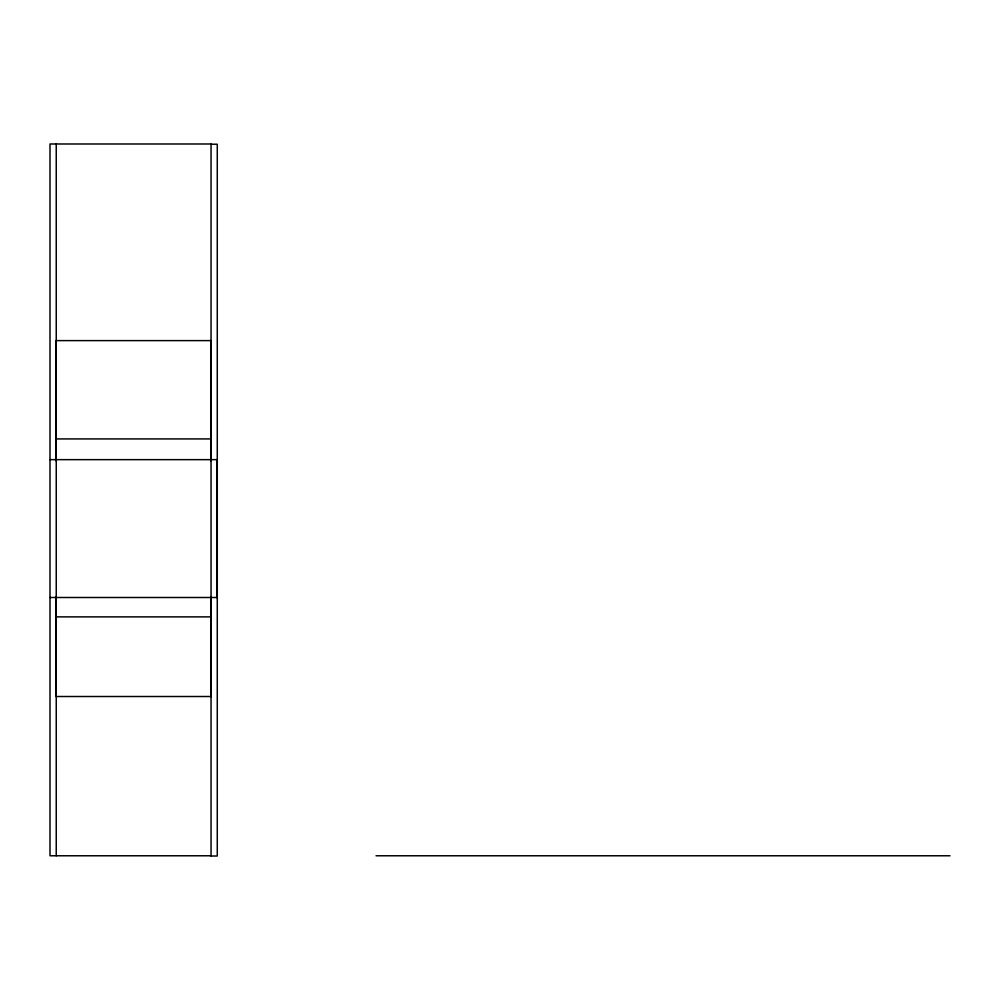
<?xml version="1.0" encoding="UTF-8"?>
<svg xmlns="http://www.w3.org/2000/svg" width="1000" height="1000" viewBox="0 0 1000 1000"><rect width="100%" height="100%" fill="white"/><g stroke="black" fill="none" stroke-linecap="round" stroke-linejoin="round"><path stroke-width="1.5" d="M211.05 144.225L217.275 144.225L217.275 856.012L211.05 856.012L211.05 143.988L50 143.988L50 855.775L211.05 855.775M211.05 340.613L56.05 340.613L56.05 438.925M50 459.65L217.275 459.65M50 597.5L217.275 597.5M211.05 696.513L56.05 696.513L56.05 616.875M376.05 855.775L950 855.775M216.762 459.65L216.762 597.5M210.863 340.613L210.863 438.925L55.938 438.925L55.938 460.775M210.863 696.513L210.863 616.875L55.938 616.875L55.938 596.575M210.75 438.925L210.75 460.775M210.75 596.575L210.75 616.875M56.238 143.988L56.238 855.775"/></g></svg>
